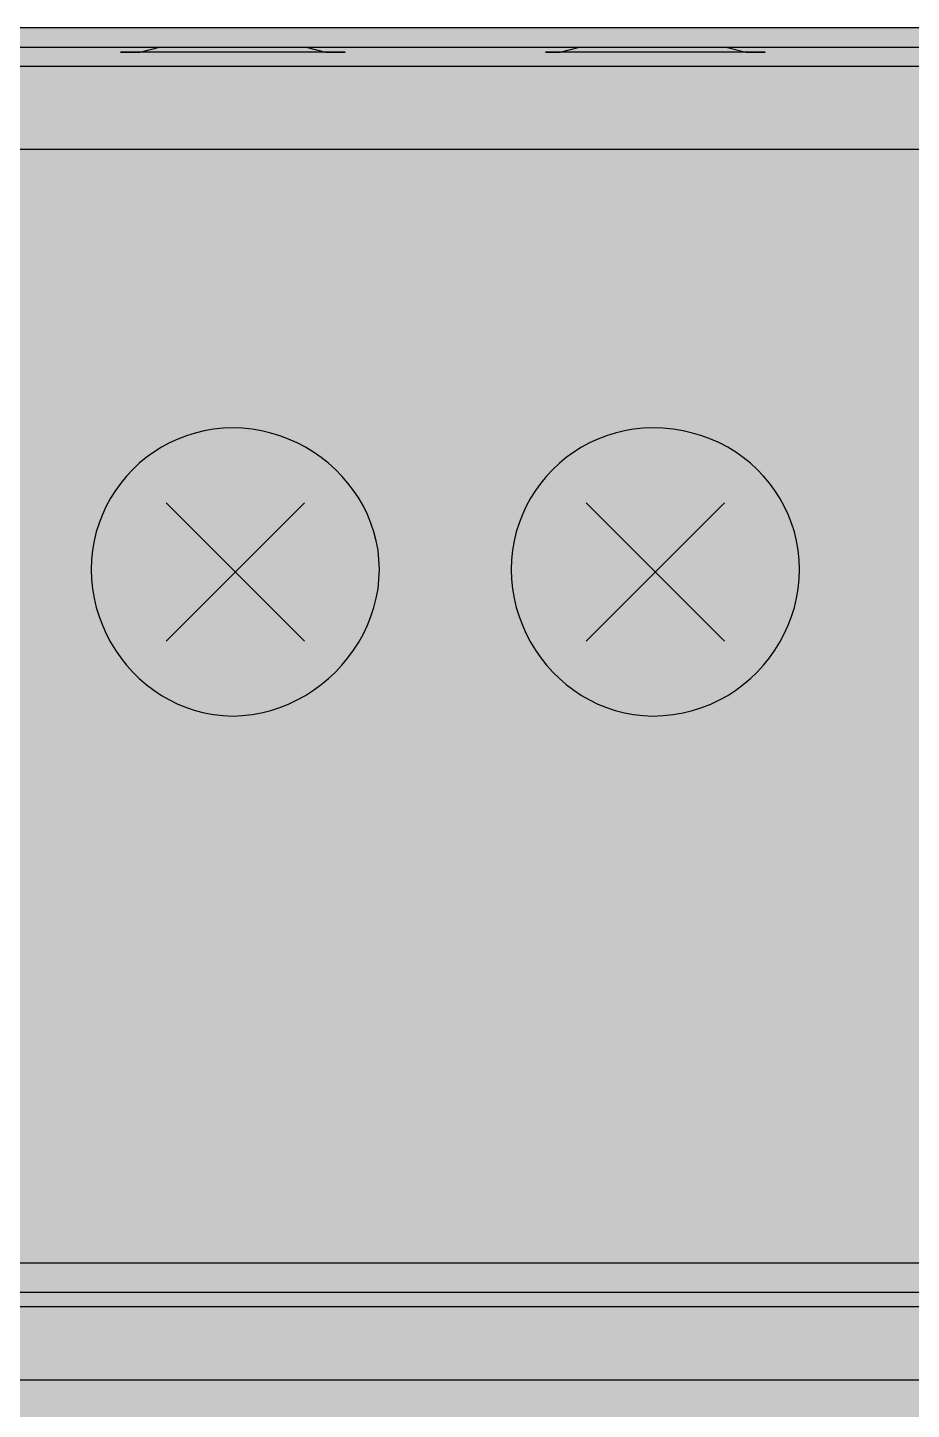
# Model space of a CAD drawing. Header units: millimetres. Extents: x 0 to 966, y -664 to 90.
# Drawn here: x 36 to 51.96, y -194.97 to -170 of the extents above; entities that cross this region are included whole.
import ezdxf

# ---------------------------------------------------------------- set-up
doc = ezdxf.new("R2010")
doc.units = ezdxf.units.MM
for name, color, linetype in [('HDL_BODY', 7, 'Continuous'), ('HDL_COLOUR', 7, 'Continuous'), ('HDL_DETAIL', 7, 'Continuous'), ('HDL_PRINT', 7, 'Continuous')]:
    doc.layers.add(name, color=color, linetype=linetype)

# ---------------------------------------------------------------- blocks, each defined once
blk = doc.blocks.new('M_R4.10.1_FRONT')
at = {"layer": 'HDL_BODY', "true_color": 0x202126}
blk.add_hatch(color=250, dxfattribs=at).paths.add_polyline_path([(0, 0), (72, 0), (72, 90), (0, 90)])
at = {"layer": 'HDL_BODY', "true_color": 0x2a2a30}
blk.add_hatch(color=250, dxfattribs=at).paths.add_polyline_path([(0.4, 20.52), (71.6, 20.52), (71.6, 68.31), (0.4, 68.31)])
at = {"layer": 'HDL_COLOUR', "true_color": 0x1a332c}
for points in [[(42.354, 80.208), (42.347, 80.383), (42.329, 80.555), (42.298, 80.723), (42.256, 80.887), (42.202, 81.048), (42.139, 81.203), (42.065, 81.353), (41.981, 81.498), (41.888, 81.638), (41.787, 81.77), (41.677, 81.897), (41.559, 82.016), (41.434, 82.128), (41.303, 82.233), (41.164, 82.329), (41.02, 82.416), (40.87, 82.495), (40.715, 82.565), (40.556, 82.625), (40.393, 82.674), (40.225, 82.714), (40.055, 82.742), (39.882, 82.76), (39.706, 82.766), (39.531, 82.76), (39.36, 82.742), (39.191, 82.714), (39.027, 82.674), (38.867, 82.625), (38.711, 82.565), (38.561, 82.495), (38.416, 82.416), (38.277, 82.329), (38.144, 82.233), (38.017, 82.128), (37.898, 82.016), (37.786, 81.897), (37.682, 81.77), (37.586, 81.638), (37.498, 81.498), (37.419, 81.353), (37.35, 81.203), (37.29, 81.048), (37.24, 80.887), (37.2, 80.723), (37.172, 80.555), (37.154, 80.383), (37.148, 80.208), (37.154, 80.032), (37.172, 79.859), (37.2, 79.689), (37.24, 79.522), (37.29, 79.358), (37.35, 79.199), (37.419, 79.044), (37.498, 78.894), (37.586, 78.75), (37.682, 78.612), (37.786, 78.48), (37.898, 78.355), (38.017, 78.237), (38.144, 78.127), (38.277, 78.026), (38.416, 77.933), (38.561, 77.85), (38.711, 77.776), (38.867, 77.712), (39.027, 77.659), (39.191, 77.616), (39.36, 77.586), (39.531, 77.567), (39.706, 77.56), (39.882, 77.567), (40.055, 77.586), (40.225, 77.616), (40.393, 77.659), (40.556, 77.712), (40.715, 77.776), (40.87, 77.85), (41.02, 77.933), (41.164, 78.026), (41.303, 78.127), (41.434, 78.237), (41.559, 78.355), (41.677, 78.48), (41.787, 78.612), (41.888, 78.75), (41.981, 78.894), (42.065, 79.044), (42.139, 79.199), (42.202, 79.358), (42.256, 79.522), (42.298, 79.689), (42.329, 79.859), (42.347, 80.032), (42.354, 80.208)], [(49.941, 80.208), (49.935, 80.383), (49.918, 80.555), (49.889, 80.723), (49.85, 80.887), (49.799, 81.048), (49.739, 81.203), (49.668, 81.353), (49.589, 81.498), (49.499, 81.638), (49.402, 81.77), (49.295, 81.897), (49.181, 82.016), (49.058, 82.128), (48.928, 82.233), (48.791, 82.329), (48.647, 82.416), (48.497, 82.495), (48.341, 82.565), (48.179, 82.625), (48.011, 82.674), (47.839, 82.714), (47.661, 82.742), (47.48, 82.76), (47.294, 82.766), (47.119, 82.76), (46.947, 82.742), (46.779, 82.714), (46.614, 82.674), (46.454, 82.625), (46.299, 82.565), (46.148, 82.495), (46.004, 82.416), (45.864, 82.329), (45.731, 82.233), (45.605, 82.128), (45.486, 82.016), (45.374, 81.897), (45.269, 81.77), (45.173, 81.638), (45.086, 81.498), (45.007, 81.353), (44.937, 81.203), (44.877, 81.048), (44.827, 80.887), (44.788, 80.723), (44.759, 80.555), (44.742, 80.383), (44.736, 80.208), (44.742, 80.032), (44.759, 79.859), (44.788, 79.689), (44.827, 79.522), (44.877, 79.358), (44.937, 79.199), (45.007, 79.044), (45.086, 78.894), (45.173, 78.75), (45.269, 78.612), (45.374, 78.48), (45.486, 78.355), (45.605, 78.237), (45.731, 78.127), (45.864, 78.026), (46.004, 77.933), (46.148, 77.85), (46.299, 77.776), (46.454, 77.712), (46.614, 77.659), (46.779, 77.616), (46.947, 77.586), (47.119, 77.567), (47.294, 77.56), (47.48, 77.567), (47.661, 77.586), (47.839, 77.616), (48.011, 77.659), (48.179, 77.712), (48.341, 77.776), (48.497, 77.85), (48.647, 77.933), (48.791, 78.026), (48.928, 78.127), (49.058, 78.237), (49.181, 78.355), (49.295, 78.48), (49.402, 78.612), (49.499, 78.75), (49.589, 78.894), (49.668, 79.044), (49.739, 79.199), (49.799, 79.358), (49.85, 79.522), (49.889, 79.689), (49.918, 79.859), (49.935, 80.032), (49.941, 80.208)]]:
    blk.add_hatch(color=250, dxfattribs=at).paths.add_polyline_path(points)
at = {"layer": 'HDL_COLOUR', "true_color": 0x9ea4a8}
for points in [[(41.573, 80.163), (41.557, 80.401), (41.511, 80.635), (41.434, 80.86), (41.329, 81.074), (41.196, 81.272), (41.039, 81.451), (40.86, 81.609), (40.662, 81.741), (40.448, 81.846), (40.223, 81.923), (39.989, 81.969), (39.751, 81.985), (39.513, 81.969), (39.279, 81.923), (39.054, 81.846), (38.84, 81.741), (38.642, 81.609), (38.463, 81.451), (38.306, 81.272), (38.173, 81.074), (38.068, 80.86), (37.991, 80.635), (37.945, 80.401), (37.929, 80.163), (37.945, 79.925), (37.991, 79.692), (38.068, 79.466), (38.173, 79.252), (38.306, 79.054), (38.463, 78.875), (38.642, 78.718), (38.84, 78.585), (39.054, 78.48), (39.279, 78.403), (39.513, 78.357), (39.751, 78.341), (39.989, 78.357), (40.223, 78.403), (40.448, 78.48), (40.662, 78.585), (40.86, 78.718), (41.039, 78.875), (41.196, 79.054), (41.329, 79.252), (41.434, 79.466), (41.511, 79.692), (41.557, 79.925)], [(49.161, 80.163), (49.145, 80.401), (49.099, 80.635), (49.022, 80.86), (48.917, 81.074), (48.784, 81.272), (48.627, 81.451), (48.448, 81.609), (48.25, 81.741), (48.036, 81.846), (47.81, 81.923), (47.577, 81.969), (47.339, 81.985), (47.101, 81.969), (46.867, 81.923), (46.642, 81.846), (46.428, 81.741), (46.23, 81.609), (46.05, 81.451), (45.893, 81.272), (45.761, 81.074), (45.656, 80.86), (45.579, 80.635), (45.532, 80.401), (45.517, 80.163), (45.532, 79.925), (45.579, 79.692), (45.656, 79.466), (45.761, 79.252), (45.893, 79.054), (46.05, 78.875), (46.23, 78.718), (46.428, 78.585), (46.642, 78.48), (46.867, 78.403), (47.101, 78.357), (47.339, 78.341), (47.577, 78.357), (47.81, 78.403), (48.036, 78.48), (48.25, 78.585), (48.448, 78.718), (48.627, 78.875), (48.784, 79.054), (48.917, 79.252), (49.022, 79.466), (49.099, 79.692), (49.145, 79.925)]]:
    blk.add_hatch(color=253, dxfattribs=at).paths.add_polyline_path(points)
at = {"layer": 'HDL_PRINT', "true_color": 0xdee1e9}
for points in [[(39.882, 82.766), (39.531, 82.766), (39.531, 85.413), (42.264, 85.413), (44.206, 83.472), (43.941, 83.207), (42.089, 85.059), (39.882, 85.059), (39.882, 82.766)], [(47.559, 82.766), (47.205, 82.766), (47.205, 85.059), (44.647, 85.059), (44.647, 85.413), (47.559, 85.413), (47.559, 82.766)], [(42.264, 75.264), (43.587, 77.471), (44.822, 75.264), (42.264, 75.264)], [(39.176, 75.708), (39.441, 75.708), (39.442, 75.664), (39.445, 75.622), (39.452, 75.585), (39.468, 75.556), (39.493, 75.536), (39.531, 75.529), (39.537, 75.493), (39.556, 75.469), (39.585, 75.454), (39.621, 75.446), (39.662, 75.443), (39.706, 75.443), (39.744, 75.443), (39.781, 75.445), (39.819, 75.45), (39.857, 75.459), (39.895, 75.475), (39.933, 75.497), (39.971, 75.529), (40.003, 75.568), (40.026, 75.606), (40.042, 75.644), (40.051, 75.682), (40.056, 75.72), (40.057, 75.757), (40.058, 75.794), (40.057, 75.865), (40.056, 75.926), (40.051, 75.98), (40.042, 76.027), (40.026, 76.07), (40.003, 76.11), (39.971, 76.149), (39.933, 76.154), (39.895, 76.166), (39.857, 76.183), (39.819, 76.201), (39.781, 76.218), (39.744, 76.23), (39.706, 76.235), (39.668, 76.235), (39.64, 76.232), (39.617, 76.224), (39.595, 76.21), (39.567, 76.185), (39.531, 76.149), (39.441, 76.059), (39.266, 76.059), (39.352, 76.941), (40.236, 76.941), (40.236, 76.765), (39.531, 76.765), (39.441, 76.325), (39.484, 76.329), (39.535, 76.342), (39.59, 76.36), (39.646, 76.379), (39.701, 76.396), (39.751, 76.409), (39.793, 76.414), (39.83, 76.41), (39.873, 76.399), (39.921, 76.381), (39.97, 76.358), (40.019, 76.331), (40.067, 76.301), (40.11, 76.269), (40.147, 76.235), (40.18, 76.199), (40.212, 76.156), (40.242, 76.109), (40.268, 76.06), (40.291, 76.01), (40.308, 75.963), (40.319, 75.92), (40.323, 75.884), (40.319, 75.822), (40.308, 75.766), (40.291, 75.713), (40.268, 75.663), (40.242, 75.613), (40.212, 75.561), (40.18, 75.505), (40.147, 75.443), (40.11, 75.41), (40.065, 75.377), (40.015, 75.347), (39.959, 75.32), (39.899, 75.297), (39.837, 75.28), (39.772, 75.268), (39.706, 75.264), (39.644, 75.268), (39.589, 75.28), (39.541, 75.297), (39.497, 75.32), (39.457, 75.347), (39.42, 75.377), (39.386, 75.41), (39.352, 75.443), (39.315, 75.453), (39.279, 75.48), (39.247, 75.519), (39.218, 75.566), (39.196, 75.617), (39.181, 75.665), (39.176, 75.708)], [(44.471, 72.355), (44.912, 72.266), (44.885, 72.172), (44.855, 72.082), (44.821, 71.997), (44.784, 71.917), (44.744, 71.84), (44.702, 71.768), (44.659, 71.7), (44.613, 71.636), (44.566, 71.577), (44.519, 71.521), (44.471, 71.47), (44.399, 71.425), (44.326, 71.383), (44.254, 71.346), (44.182, 71.313), (44.11, 71.285), (44.037, 71.261), (43.965, 71.241), (43.893, 71.225), (43.82, 71.214), (43.748, 71.208), (43.676, 71.205), (43.582, 71.208), (43.492, 71.214), (43.406, 71.224), (43.323, 71.237), (43.242, 71.252), (43.164, 71.271), (43.088, 71.291), (43.013, 71.313), (42.94, 71.336), (42.867, 71.36), (42.794, 71.384), (42.742, 71.437), (42.689, 71.49), (42.638, 71.545), (42.588, 71.601), (42.541, 71.659), (42.496, 71.72), (42.454, 71.784), (42.416, 71.852), (42.382, 71.924), (42.354, 72.001), (42.329, 72.073), (42.306, 72.145), (42.282, 72.217), (42.261, 72.29), (42.24, 72.362), (42.222, 72.434), (42.206, 72.507), (42.193, 72.579), (42.183, 72.651), (42.177, 72.723), (42.175, 72.796), (42.177, 72.889), (42.183, 72.979), (42.193, 73.066), (42.206, 73.149), (42.222, 73.229), (42.24, 73.308), (42.261, 73.384), (42.282, 73.459), (42.306, 73.532), (42.329, 73.605), (42.354, 73.677), (42.406, 73.73), (42.459, 73.783), (42.512, 73.836), (42.565, 73.889), (42.617, 73.942), (42.67, 73.995), (42.723, 74.048), (42.775, 74.102), (42.828, 74.154), (42.881, 74.207), (42.953, 74.231), (43.025, 74.255), (43.098, 74.278), (43.17, 74.3), (43.242, 74.319), (43.314, 74.337), (43.387, 74.353), (43.459, 74.365), (43.531, 74.375), (43.604, 74.381), (43.676, 74.383), (43.755, 74.38), (43.834, 74.373), (43.912, 74.359), (43.988, 74.341), (44.062, 74.317), (44.134, 74.288), (44.202, 74.254), (44.266, 74.214), (44.326, 74.169), (44.382, 74.118), (44.456, 74.065), (44.521, 74.012), (44.577, 73.957), (44.626, 73.901), (44.669, 73.843), (44.706, 73.782), (44.739, 73.718), (44.769, 73.65), (44.796, 73.578), (44.822, 73.501), (44.471, 73.412), (44.441, 73.471), (44.411, 73.529), (44.379, 73.585), (44.345, 73.64), (44.309, 73.691), (44.268, 73.739), (44.223, 73.783), (44.173, 73.821), (44.117, 73.853), (44.084, 73.883), (44.045, 73.911), (44, 73.939), (43.947, 73.964), (43.888, 73.986), (43.823, 74.005), (43.75, 74.019), (43.672, 74.028), (43.587, 74.032), (43.528, 74.028), (43.469, 74.019), (43.411, 74.005), (43.352, 73.986), (43.294, 73.964), (43.235, 73.939), (43.177, 73.911), (43.118, 73.883), (43.059, 73.853), (43.003, 73.821), (42.953, 73.783), (42.908, 73.739), (42.868, 73.691), (42.831, 73.64), (42.797, 73.585), (42.765, 73.529), (42.735, 73.471), (42.705, 73.412), (42.679, 73.35), (42.659, 73.284), (42.644, 73.213), (42.634, 73.141), (42.626, 73.067), (42.622, 72.995), (42.62, 72.924), (42.619, 72.857), (42.619, 72.796), (42.619, 72.711), (42.62, 72.631), (42.622, 72.557), (42.626, 72.487), (42.634, 72.421), (42.644, 72.357), (42.659, 72.296), (42.679, 72.236), (42.705, 72.176), (42.738, 72.095), (42.776, 72.025), (42.817, 71.965), (42.86, 71.914), (42.904, 71.87), (42.948, 71.831), (42.989, 71.797), (43.027, 71.766), (43.059, 71.735), (43.118, 71.707), (43.177, 71.678), (43.235, 71.652), (43.294, 71.627), (43.352, 71.605), (43.411, 71.586), (43.469, 71.572), (43.528, 71.563), (43.587, 71.56), (43.664, 71.562), (43.736, 71.57), (43.804, 71.581), (43.868, 71.597), (43.93, 71.615), (43.988, 71.636), (44.045, 71.659), (44.1, 71.684), (44.153, 71.71), (44.206, 71.735), (44.235, 71.789), (44.268, 71.843), (44.303, 71.898), (44.338, 71.954), (44.372, 72.013), (44.403, 72.074), (44.431, 72.138), (44.452, 72.206), (44.466, 72.278), (44.471, 72.355)]]:
    blk.add_hatch(color=254, dxfattribs=at).paths.add_polyline_path(points)
h = blk.add_hatch(color=254, dxfattribs=at)
h.paths.add_polyline_path([(47.91, 76.5), (47.645, 76.5), (47.645, 76.544), (47.642, 76.586), (47.635, 76.623), (47.62, 76.652), (47.595, 76.672), (47.559, 76.679), (47.552, 76.715), (47.533, 76.74), (47.504, 76.754), (47.467, 76.762), (47.426, 76.765), (47.383, 76.765), (47.345, 76.765), (47.317, 76.762), (47.294, 76.754), (47.271, 76.74), (47.243, 76.715), (47.205, 76.679), (47.198, 76.672), (47.182, 76.652), (47.162, 76.623), (47.141, 76.586), (47.125, 76.544), (47.118, 76.5), (47.085, 76.463), (47.062, 76.424), (47.046, 76.381), (47.036, 76.334), (47.031, 76.28), (47.029, 76.219), (47.029, 76.149), (47.034, 76.181), (47.049, 76.206), (47.071, 76.226), (47.099, 76.245), (47.132, 76.266), (47.168, 76.291), (47.205, 76.325), (47.258, 76.325), (47.306, 76.325), (47.346, 76.325), (47.373, 76.325), (47.383, 76.325), (47.453, 76.324), (47.514, 76.322), (47.567, 76.318), (47.614, 76.308), (47.657, 76.292), (47.696, 76.268), (47.735, 76.235), (47.768, 76.173), (47.8, 76.117), (47.83, 76.065), (47.856, 76.015), (47.878, 75.965), (47.896, 75.913), (47.907, 75.857), (47.91, 75.794), (47.91, 75.757), (47.908, 75.72), (47.904, 75.682), (47.894, 75.644), (47.879, 75.606), (47.856, 75.568), (47.824, 75.529), (47.819, 75.493), (47.804, 75.457), (47.782, 75.424), (47.753, 75.396), (47.72, 75.373), (47.683, 75.359), (47.645, 75.354), (47.608, 75.321), (47.571, 75.297), (47.533, 75.281), (47.496, 75.271), (47.458, 75.266), (47.421, 75.265), (47.383, 75.264), (47.32, 75.268), (47.264, 75.28), (47.212, 75.297), (47.162, 75.32), (47.111, 75.347), (47.059, 75.377), (47.003, 75.41), (46.94, 75.443), (46.916, 75.474), (46.898, 75.515), (46.883, 75.564), (46.872, 75.621), (46.864, 75.684), (46.859, 75.753), (46.856, 75.826), (46.854, 75.902), (46.853, 75.98), (46.853, 76.059), (46.853, 76.139), (46.855, 76.218), (46.858, 76.296), (46.865, 76.372), (46.875, 76.446), (46.891, 76.517), (46.914, 76.585), (46.943, 76.65), (46.981, 76.71), (47.029, 76.765), (47.063, 76.798), (47.097, 76.83), (47.133, 76.86), (47.173, 76.887), (47.216, 76.909), (47.265, 76.926), (47.321, 76.937), (47.383, 76.941), (47.453, 76.936), (47.514, 76.924), (47.567, 76.907), (47.614, 76.889), (47.657, 76.872), (47.696, 76.859), (47.735, 76.855), (47.764, 76.821), (47.788, 76.787), (47.807, 76.75), (47.824, 76.711), (47.84, 76.667), (47.859, 76.618), (47.882, 76.563), (47.91, 76.5)])
h.paths.add_polyline_path([(47.029, 75.794), (47.029, 75.758), (47.032, 75.73), (47.04, 75.708), (47.055, 75.685), (47.081, 75.657), (47.118, 75.619), (47.125, 75.581), (47.141, 75.553), (47.162, 75.53), (47.182, 75.507), (47.198, 75.48), (47.205, 75.443), (47.249, 75.443), (47.28, 75.443), (47.308, 75.443), (47.339, 75.443), (47.383, 75.443), (47.421, 75.443), (47.458, 75.445), (47.496, 75.45), (47.533, 75.459), (47.571, 75.475), (47.608, 75.497), (47.645, 75.529), (47.65, 75.568), (47.663, 75.606), (47.681, 75.644), (47.7, 75.682), (47.717, 75.72), (47.73, 75.757), (47.735, 75.794), (47.73, 75.833), (47.717, 75.87), (47.7, 75.908), (47.681, 75.946), (47.663, 75.984), (47.65, 76.021), (47.645, 76.059), (47.608, 76.093), (47.571, 76.116), (47.533, 76.132), (47.496, 76.142), (47.458, 76.147), (47.421, 76.149), (47.383, 76.149), (47.345, 76.149), (47.307, 76.147), (47.269, 76.142), (47.231, 76.132), (47.193, 76.116), (47.156, 76.093), (47.118, 76.059), (47.113, 76.021), (47.101, 75.984), (47.083, 75.946), (47.064, 75.908), (47.047, 75.87), (47.034, 75.833), (47.029, 75.794)])
at = {"layer": 'HDL_DETAIL', "color": 251, "true_color": 0x52555c}
for points in [[(0, 90), (72, 90), (72, 0), (0, 0), (0, 90)], [(37.675, 89.559), (37.675, 89.559)], [(37.675, 89.559), (37.675, 89.559)], [(37.675, 89.559), (37.675, 89.559)], [(37.675, 89.559), (37.675, 89.559)], [(37.675, 89.559), (37.675, 89.559)], [(37.675, 89.559), (37.675, 89.559)], [(37.675, 89.559), (37.675, 89.559)], [(37.675, 89.559), (37.675, 89.559)], [(37.675, 89.559), (37.675, 89.559)], [(37.675, 89.559), (37.675, 89.559)], [(37.675, 89.559), (37.675, 89.559)], [(37.675, 89.559), (37.675, 89.559)], [(37.675, 89.559), (37.675, 89.559)], [(37.675, 89.559), (37.675, 89.559)], [(37.675, 89.559), (37.675, 89.559)], [(37.675, 89.559), (37.675, 89.559)], [(37.675, 89.559), (37.675, 89.559)], [(37.675, 89.559), (37.675, 89.559)], [(37.675, 89.559), (37.675, 89.559)], [(37.675, 89.559), (37.675, 89.559)], [(37.675, 89.559), (37.675, 89.559)], [(37.675, 89.559), (37.675, 89.559)], [(37.675, 89.559), (37.675, 89.559)], [(45.352, 89.559), (45.352, 89.559)], [(45.352, 89.559), (45.352, 89.559)], [(45.352, 89.559), (45.352, 89.559)], [(45.352, 89.559), (45.352, 89.559)], [(45.352, 89.559), (45.352, 89.559)], [(45.352, 89.559), (45.352, 89.559)], [(45.352, 89.559), (45.352, 89.559)], [(45.352, 89.559), (45.352, 89.559)], [(45.352, 89.559), (45.352, 89.559)], [(45.352, 89.559), (45.352, 89.559)], [(45.352, 89.559), (45.352, 89.559)], [(45.352, 89.559), (45.352, 89.559)], [(45.352, 89.559), (45.352, 89.559)], [(45.352, 89.559), (45.352, 89.559)], [(45.352, 89.559), (45.352, 89.559)], [(45.352, 89.559), (45.352, 89.559)], [(45.352, 89.559), (45.352, 89.559)], [(45.352, 89.559), (45.352, 89.559)], [(45.352, 89.559), (45.352, 89.559)], [(45.352, 89.559), (45.352, 89.559)], [(45.352, 89.559), (45.352, 89.559)], [(45.352, 89.559), (45.352, 89.559)], [(45.352, 89.559), (45.352, 89.559)], [(45.352, 89.559), (45.352, 89.559)], [(42.354, 80.208), (42.347, 80.383), (42.329, 80.555), (42.298, 80.723), (42.256, 80.887), (42.202, 81.048), (42.139, 81.203), (42.065, 81.353), (41.981, 81.498), (41.888, 81.638), (41.787, 81.77), (41.677, 81.897), (41.559, 82.016), (41.434, 82.128), (41.303, 82.233), (41.164, 82.329), (41.02, 82.416), (40.87, 82.495), (40.715, 82.565), (40.556, 82.625), (40.393, 82.674), (40.225, 82.714), (40.055, 82.742), (39.882, 82.76), (39.706, 82.766), (39.531, 82.76), (39.36, 82.742), (39.191, 82.714), (39.027, 82.674), (38.867, 82.625), (38.711, 82.565), (38.561, 82.495), (38.416, 82.416), (38.277, 82.329), (38.144, 82.233), (38.017, 82.128), (37.898, 82.016), (37.786, 81.897), (37.682, 81.77), (37.586, 81.638), (37.498, 81.498), (37.419, 81.353), (37.35, 81.203), (37.29, 81.048), (37.24, 80.887), (37.2, 80.723), (37.172, 80.555), (37.154, 80.383), (37.148, 80.208), (37.154, 80.032), (37.172, 79.859), (37.2, 79.689), (37.24, 79.522), (37.29, 79.358), (37.35, 79.199), (37.419, 79.044), (37.498, 78.894), (37.586, 78.75), (37.682, 78.612), (37.786, 78.48), (37.898, 78.355), (38.017, 78.237), (38.144, 78.127), (38.277, 78.026), (38.416, 77.933), (38.561, 77.85), (38.711, 77.776), (38.867, 77.712), (39.027, 77.659), (39.191, 77.616), (39.36, 77.586), (39.531, 77.567), (39.706, 77.56), (39.882, 77.567), (40.055, 77.586), (40.225, 77.616), (40.393, 77.659), (40.556, 77.712), (40.715, 77.776), (40.87, 77.85), (41.02, 77.933), (41.164, 78.026), (41.303, 78.127), (41.434, 78.237), (41.559, 78.355), (41.677, 78.48), (41.787, 78.612), (41.888, 78.75), (41.981, 78.894), (42.065, 79.044), (42.139, 79.199), (42.202, 79.358), (42.256, 79.522), (42.298, 79.689), (42.329, 79.859), (42.347, 80.032), (42.354, 80.208)], [(49.941, 80.208), (49.935, 80.383), (49.918, 80.555), (49.889, 80.723), (49.85, 80.887), (49.799, 81.048), (49.739, 81.203), (49.668, 81.353), (49.589, 81.498), (49.499, 81.638), (49.402, 81.77), (49.295, 81.897), (49.181, 82.016), (49.058, 82.128), (48.928, 82.233), (48.791, 82.329), (48.647, 82.416), (48.497, 82.495), (48.341, 82.565), (48.179, 82.625), (48.011, 82.674), (47.839, 82.714), (47.661, 82.742), (47.48, 82.76), (47.294, 82.766), (47.119, 82.76), (46.947, 82.742), (46.779, 82.714), (46.614, 82.674), (46.454, 82.625), (46.299, 82.565), (46.148, 82.495), (46.004, 82.416), (45.864, 82.329), (45.731, 82.233), (45.605, 82.128), (45.486, 82.016), (45.374, 81.897), (45.269, 81.77), (45.173, 81.638), (45.086, 81.498), (45.007, 81.353), (44.937, 81.203), (44.877, 81.048), (44.827, 80.887), (44.788, 80.723), (44.759, 80.555), (44.742, 80.383), (44.736, 80.208), (44.742, 80.032), (44.759, 79.859), (44.788, 79.689), (44.827, 79.522), (44.877, 79.358), (44.937, 79.199), (45.007, 79.044), (45.086, 78.894), (45.173, 78.75), (45.269, 78.612), (45.374, 78.48), (45.486, 78.355), (45.605, 78.237), (45.731, 78.127), (45.864, 78.026), (46.004, 77.933), (46.148, 77.85), (46.299, 77.776), (46.454, 77.712), (46.614, 77.659), (46.779, 77.616), (46.947, 77.586), (47.119, 77.567), (47.294, 77.56), (47.48, 77.567), (47.661, 77.586), (47.839, 77.616), (48.011, 77.659), (48.179, 77.712), (48.341, 77.776), (48.497, 77.85), (48.647, 77.933), (48.791, 78.026), (48.928, 78.127), (49.058, 78.237), (49.181, 78.355), (49.295, 78.48), (49.402, 78.612), (49.499, 78.75), (49.589, 78.894), (49.668, 79.044), (49.739, 79.199), (49.799, 79.358), (49.85, 79.522), (49.889, 79.689), (49.918, 79.859), (49.935, 80.032), (49.941, 80.208)], [(0, 67.677), (72, 67.677), (72, 22.236), (0, 22.236), (0, 67.677)]]:
    blk.add_lwpolyline(points, close=True, dxfattribs=at)
for points in [[(0, 89.648), (71.912, 89.648)], [(0, 89.648), (71.912, 89.648)], [(0, 89.648), (71.912, 89.648)], [(0, 89.648), (71.912, 89.648)], [(0, 89.648), (71.912, 89.648)], [(0, 89.648), (71.912, 89.648)], [(0, 89.648), (71.912, 89.648)], [(0, 89.648), (71.912, 89.648)], [(0, 89.648), (71.912, 89.648)], [(0, 89.648), (71.912, 89.648)], [(0, 89.648), (71.912, 89.648)], [(0, 89.648), (71.912, 89.648)], [(0, 89.648), (71.912, 89.648)], [(0, 89.648), (71.912, 89.648)], [(0, 89.648), (71.912, 89.648)], [(0, 89.648), (71.912, 89.648)], [(0, 89.648), (71.912, 89.648)], [(0, 89.648), (71.912, 89.648)], [(0, 89.648), (71.912, 89.648)], [(0, 89.648), (71.912, 89.648)], [(0, 89.648), (71.912, 89.648)], [(37.765, 89.559), (38.03, 89.559), (38.381, 89.648), (38.822, 89.648), (39.441, 89.648), (39.971, 89.648), (40.498, 89.648), (41.029, 89.648), (41.383, 89.559), (41.648, 89.559)], [(45.352, 89.559), (45.617, 89.559), (45.969, 89.648), (46.499, 89.648), (47.029, 89.648), (47.559, 89.648), (48.176, 89.648), (48.616, 89.648), (48.971, 89.559), (49.236, 89.559)], [(41.734, 89.559), (41.648, 89.559), (41.383, 89.559), (41.029, 89.559), (40.498, 89.559), (39.971, 89.559), (39.441, 89.559), (38.822, 89.559), (38.381, 89.559), (38.03, 89.559), (37.765, 89.559), (37.675, 89.559)], [(37.675, 89.559), (37.765, 89.559)], [(41.648, 89.559), (41.734, 89.559)], [(49.322, 89.559), (49.236, 89.559), (48.971, 89.559), (48.616, 89.559), (48.176, 89.559), (47.559, 89.559), (47.029, 89.559), (46.499, 89.559), (45.969, 89.559), (45.617, 89.559), (45.352, 89.559)], [(49.236, 89.559), (49.322, 89.559)], [(71.558, 89.297), (0.177, 89.297)], [(71.558, 89.297), (0.177, 89.297)], [(71.558, 89.297), (0.177, 89.297)], [(71.558, 89.297), (0.177, 89.297)], [(71.558, 89.297), (0.177, 89.297)], [(71.558, 89.297), (0.177, 89.297)], [(71.558, 89.297), (0.177, 89.297)], [(71.558, 89.297), (0.177, 89.297)], [(71.558, 89.297), (0.177, 89.297)], [(71.558, 89.297), (0.177, 89.297)], [(71.558, 89.297), (0.177, 89.297)], [(71.558, 89.297), (0.177, 89.297)], [(71.558, 89.297), (0.177, 89.297)], [(71.558, 89.297), (0.177, 89.297)], [(71.558, 89.297), (0.177, 89.297)], [(71.558, 89.297), (0.177, 89.297)], [(71.558, 89.297), (0.177, 89.297)], [(71.558, 89.297), (0.177, 89.297)], [(71.558, 89.297), (0.177, 89.297)], [(71.558, 89.297), (0.177, 89.297)], [(71.558, 89.297), (0.177, 89.297)], [(71.558, 87.796), (0.265, 87.796)], [(71.558, 87.796), (0.265, 87.796)], [(71.558, 87.796), (0.265, 87.796)], [(71.558, 87.796), (0.265, 87.796)], [(71.558, 87.796), (0.265, 87.796)], [(71.558, 87.796), (0.265, 87.796)], [(71.558, 87.796), (0.265, 87.796)], [(71.558, 87.796), (0.265, 87.796)], [(71.558, 87.796), (0.265, 87.796)], [(71.558, 87.796), (0.265, 87.796)], [(71.558, 87.796), (0.265, 87.796)], [(71.558, 87.796), (0.265, 87.796)], [(71.558, 87.796), (0.265, 87.796)], [(71.558, 87.796), (0.265, 87.796)], [(71.558, 87.796), (0.265, 87.796)], [(71.558, 87.796), (0.265, 87.796)], [(71.558, 87.796), (0.265, 87.796)], [(71.558, 87.796), (0.265, 87.796)], [(71.558, 87.796), (0.265, 87.796)], [(71.558, 87.796), (0.265, 87.796)], [(71.558, 87.796), (0.265, 87.796)], [(0.265, 67.149), (71.558, 67.149)], [(0.265, 67.149), (71.558, 67.149)], [(0.265, 67.149), (71.558, 67.149)], [(0.265, 67.149), (71.558, 67.149)], [(0.265, 67.149), (71.558, 67.149)], [(0.265, 67.149), (71.558, 67.149)], [(0.265, 67.149), (71.558, 67.149)], [(0.265, 67.149), (71.558, 67.149)], [(0.265, 67.149), (71.558, 67.149)], [(0.265, 67.149), (71.558, 67.149)], [(0.265, 67.149), (71.558, 67.149)], [(0.265, 67.149), (71.558, 67.149)], [(0.265, 67.149), (71.558, 67.149)], [(0.265, 67.149), (71.558, 67.149)], [(0.265, 67.149), (71.558, 67.149)], [(0.265, 67.149), (71.558, 67.149)], [(0.265, 67.149), (71.558, 67.149)], [(0.265, 67.149), (71.558, 67.149)], [(0.265, 67.149), (71.558, 67.149)], [(0.265, 67.149), (71.558, 67.149)], [(0.265, 67.149), (71.558, 67.149)], [(71.293, 66.884), (0.441, 66.884)], [(71.293, 66.884), (0.441, 66.884)], [(71.293, 66.884), (0.441, 66.884)], [(71.293, 66.884), (0.441, 66.884)], [(71.293, 66.884), (0.441, 66.884)], [(71.293, 66.884), (0.441, 66.884)], [(71.293, 66.884), (0.441, 66.884)], [(71.293, 66.884), (0.441, 66.884)], [(71.293, 66.884), (0.441, 66.884)], [(71.293, 66.884), (0.441, 66.884)], [(71.293, 66.884), (0.441, 66.884)], [(71.293, 66.884), (0.441, 66.884)], [(71.293, 66.884), (0.441, 66.884)], [(71.293, 66.884), (0.441, 66.884)], [(71.293, 66.884), (0.441, 66.884)], [(71.293, 66.884), (0.441, 66.884)], [(71.293, 66.884), (0.441, 66.884)], [(71.293, 66.884), (0.441, 66.884)], [(71.293, 66.884), (0.441, 66.884)], [(71.293, 66.884), (0.441, 66.884)], [(71.293, 66.884), (0.441, 66.884)], [(71.293, 65.559), (0.441, 65.559)], [(71.293, 65.559), (0.441, 65.559)], [(71.293, 65.559), (0.441, 65.559)], [(71.293, 65.559), (0.441, 65.559)], [(71.293, 65.559), (0.441, 65.559)], [(71.293, 65.559), (0.441, 65.559)], [(71.293, 65.559), (0.441, 65.559)], [(71.293, 65.559), (0.441, 65.559)], [(71.293, 65.559), (0.441, 65.559)], [(71.293, 65.559), (0.441, 65.559)], [(71.293, 65.559), (0.441, 65.559)], [(71.293, 65.559), (0.441, 65.559)], [(71.293, 65.559), (0.441, 65.559)], [(71.293, 65.559), (0.441, 65.559)], [(71.293, 65.559), (0.441, 65.559)], [(71.293, 65.559), (0.441, 65.559)], [(71.293, 65.559), (0.441, 65.559)], [(71.293, 65.559), (0.441, 65.559)], [(71.293, 65.559), (0.441, 65.559)], [(71.293, 65.559), (0.441, 65.559)], [(71.293, 65.559), (0.441, 65.559)]]:
    blk.add_lwpolyline(points, dxfattribs=at)
at = {"layer": 'HDL_DETAIL', "color": 250, "true_color": 0x25292b}
for points in [[(38.502, 78.914), (41, 81.412)], [(38.502, 81.412), (41, 78.914)], [(46.089, 78.914), (48.588, 81.412)], [(46.089, 81.412), (48.588, 78.914)]]:
    blk.add_lwpolyline(points, dxfattribs=at)

msp = doc.modelspace()

# ---------------------------------------------------------------- block references
msp.add_blockref('M_R4.10.1_FRONT', (0, -260))

doc.saveas('drawing.dxf')
